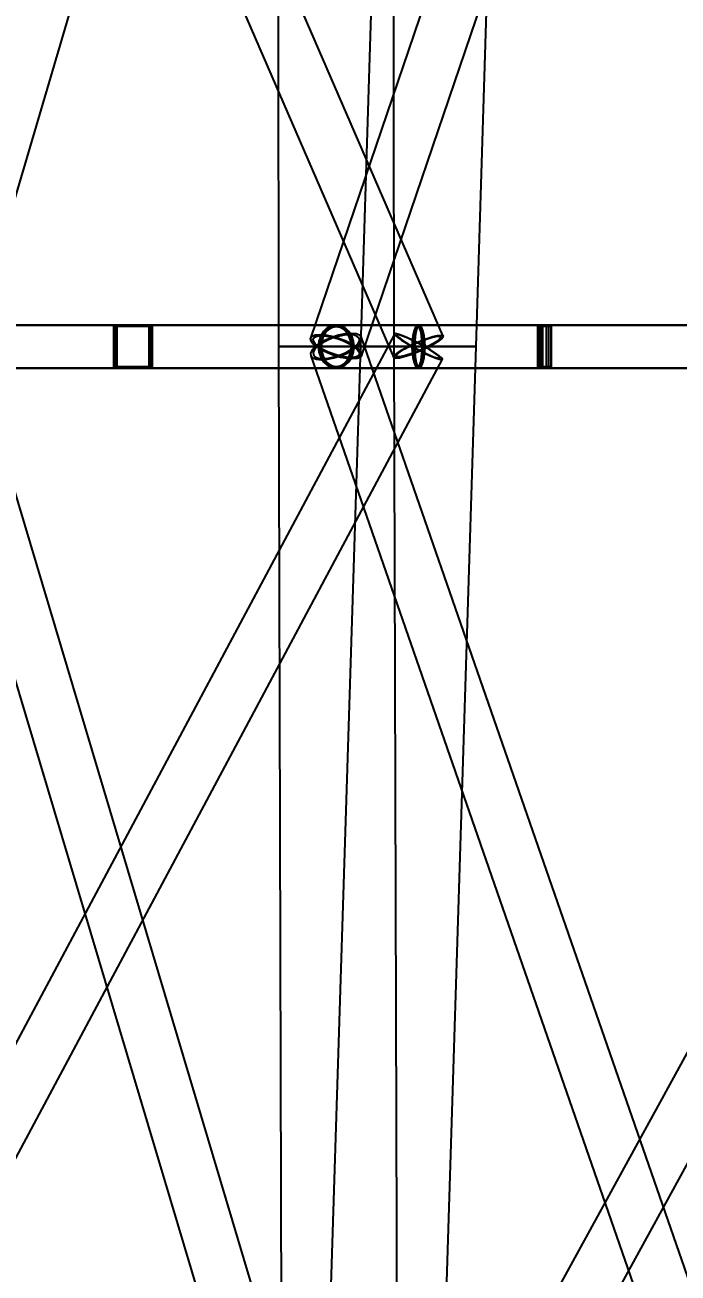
# Model space of a CAD drawing. Header units: millimetres. Extents: x -123812 to 252100, y -3000 to 639000.
# Drawn here: x -16822 to -10682, y 103783 to 115526 of the extents above; entities that cross this region are included whole.
import ezdxf

# ---------------------------------------------------------------- set-up
doc = ezdxf.new("R2010")
doc.units = ezdxf.units.MM
doc.layers.add('D-STR-DIM', color=7, linetype='Continuous', lineweight=13)
doc.layers.add('D-STR-STRC', color=7, linetype='Continuous', lineweight=25)
doc.styles.add('OpenSansCondensed-Light', font='OpenSansCondensed-Light.ttf')
doc.styles.add('TOWER_UNICODE', font='Arial Unicode.ttf')
doc.dimstyles.new('EZDXF', dxfattribs={"dimtxt": 0.25, "dimasz": 0.175, "dimexe": 0.375, "dimexo": 0.125, "dimgap": 0.1, "dimtad": 1, "dimlfac": 100, "dimzin": 12, "dimdsep": 46, "dimtxsty": 'OpenSansCondensed-Light', "dimblk": 'ARCHTICK', "dimcen": 2.5, "dimazin": 3, "dimtfac": 0.5, "dimtmove": 2, "dimatfit": 3})

# ---------------------------------------------------------------- blocks, each defined once
blk = doc.blocks.new('_ARCHTICK')
at = {"color": 0, "linetype": 'BYBLOCK', "const_width": 0.15}
blk.add_lwpolyline([(-0.5, -0.5), (0.5, 0.5)], dxfattribs=at)

msp = doc.modelspace()

# ---------------------------------------------------------------- linework, layer by layer
at = {"layer": 'D-STR-STRC'}
for points in [[(-18774, 124895.6), (-13352.9, 112395.6), (-13334.8, 112391.9), (-13302.2, 112395.6), (-13257.4, 112406.4), (-13203.4, 112423.6), (-13143.9, 112446), (-13082.9, 112472), (-13024.7, 112500), (-12973.2, 112528), (-12931.8, 112554), (-12903.4, 112576.4), (-12890, 112593.6), (-12892.5, 112604.4), (-18313.5, 125104.4)], [(-14147.4, 125082.9), (-17828.5, 112582.9), (-17835.4, 112558.6), (-17825.5, 112530.3), (-17799.7, 112500), (-17759.5, 112469.7), (-17707.8, 112441.4), (-17648.2, 112417.1), (-17584.5, 112398.5), (-17521.3, 112386.8), (-17462.7, 112382.8), (-17412.9, 112386.8), (-17375.1, 112398.5), (-17352, 112417.1), (-13670.9, 124917.1)], [(-9888.8, 125080.1), (-14136.6, 112580.1), (-14134, 112556.6), (-14115.1, 112529.3), (-14081.3, 112500), (-14034.9, 112470.7), (-13978.9, 112443.4), (-13917.3, 112419.9), (-13854.2, 112401.9), (-13793.9, 112390.6), (-13740.5, 112386.7), (-13697.7, 112390.6), (-13668.4, 112401.9), (-13654.6, 112419.9), (-9406.8, 124919.9)], [(-19570.2, 99881.9), (-12898.2, 112381.9), (-12905.4, 112394.1), (-12927.4, 112413.5), (-12962.8, 112438.9), (-13009, 112468.4), (-13063, 112500), (-13121, 112531.6), (-13179.2, 112561.1), (-13233.5, 112586.5), (-13280.2, 112605.9), (-13316.2, 112618.1), (-13339.1, 112622.3), (-13347.2, 112618.1), (-20019.2, 100118.1)], [(-19160.5, 112296.8), (-13122.7, 112296.8), (-13106.6, 112303.7), (-13091.6, 112324), (-13078.7, 112356.3), (-13068.9, 112398.4), (-13062.6, 112447.4), (-13060.5, 112500), (-13062.6, 112552.6), (-13068.9, 112601.6), (-13078.7, 112643.7), (-13091.6, 112676), (-13106.6, 112696.3), (-13122.7, 112703.2), (-19160.5, 112703.2)], [(-13614.2, 100061.1), (-17345.1, 112561.1), (-17353.9, 112586.5), (-17378.9, 112605.9), (-17418.2, 112618.1), (-17469.3, 112622.3), (-17528.6, 112618.1), (-17592.1, 112605.9), (-17655.5, 112586.5), (-17714.4, 112561.1), (-17764.9, 112531.7), (-17803.5, 112500), (-17827.5, 112468.3), (-17835.4, 112438.9), (-14104.5, 99938.9)], [(-17590.3, 112296.8), (-13895.6, 112296.8), (-13851.8, 112303.7), (-13810.9, 112324), (-13775.9, 112356.3), (-13749, 112398.4), (-13732, 112447.4), (-13726.3, 112500), (-13732, 112552.6), (-13749, 112601.6), (-13775.9, 112643.7), (-13810.9, 112676), (-13851.8, 112696.3), (-13895.6, 112703.2), (-17590.3, 112703.2)], [(-9321.6, 100087.1), (-13657.2, 112587.1), (-13676.1, 112606.6), (-13710, 112618.9), (-13756.6, 112623.1), (-13812.6, 112618.9), (-13874.2, 112606.6), (-13937.4, 112587.1), (-13997.7, 112561.6), (-14051, 112531.9), (-14093.7, 112500), (-14122.9, 112468.1), (-14136.7, 112438.4), (-14134, 112412.9), (-9798.4, 99912.9)], [(-9612.7, 112703.2), (-13895.6, 112703.2), (-13935.5, 112696.3), (-13972.6, 112676), (-14004.5, 112643.7), (-14029, 112601.6), (-14044.4, 112552.6), (-14049.6, 112500), (-14044.4, 112447.4), (-14029, 112398.4), (-14004.5, 112356.3), (-13972.6, 112324), (-13935.5, 112303.7), (-13895.6, 112296.8), (-9612.7, 112296.8)], [(-6891.1, 112618.9), (-13739, 100118.9), (-13726.4, 100106.6), (-13699.5, 100087.1), (-13660.1, 100061.6), (-13611, 100031.9), (-13555.5, 100000), (-13497.4, 99968.1), (-13440.6, 99938.4), (-13388.9, 99912.9), (-13346.1, 99893.4), (-13314.8, 99881.1), (-13297.3, 99876.9), (-13294.8, 99881.1), (-6446.9, 112381.1)], [(-6669, 112703.2), (-13122.7, 112703.2), (-13132.4, 112696.3), (-13141.5, 112676), (-13149.4, 112643.7), (-13155.4, 112601.6), (-13159.1, 112552.6), (-13160.4, 112500), (-13159.1, 112447.4), (-13155.4, 112398.4), (-13149.4, 112356.3), (-13141.5, 112324), (-13132.4, 112303.7), (-13122.7, 112296.8), (-6669, 112296.8)]]:
    msp.add_lwpolyline(points, dxfattribs=at)
for points in [[(-14452.1, 125000), (-14439.7, 112500), (-13351.5, 112500), (-13366.2, 125000)], [(-13666.8, 112500), (-12578.6, 112500), (-12194.6, 125000), (-13280.5, 125000)], [(-24653, 112300), (-11895.4, 112300), (-11895.4, 112700), (-24653, 112700)], [(-22892, 112300), (-11872.2, 112300), (-11872.2, 112700), (-22892, 112700)], [(-20866.1, 112300), (-15623.3, 112300), (-15623.3, 112700), (-20866.1, 112700)], [(-15623.3, 112700), (-15988.8, 112700), (-15988.8, 112300), (-15623.3, 112300)], [(-15634.3, 112688), (-15977.9, 112688), (-15977.9, 112312), (-15634.3, 112312)], [(-15967.8, 112300), (-8583.4, 112300), (-8583.4, 112700), (-15967.8, 112700)], [(-15644.3, 112700), (-15967.8, 112700), (-15967.8, 112300), (-15644.3, 112300)], [(-15654, 112688), (-15958.1, 112688), (-15958.1, 112312), (-15654, 112312)], [(-14093.7, 112500), (-14122.9, 112468.1), (-14136.7, 112438.4), (-14134, 112412.9), (-14115, 112393.4), (-14081.1, 112381.1), (-14034.6, 112376.9), (-13978.6, 112381.1), (-13916.9, 112393.4), (-13853.8, 112412.9), (-13793.5, 112438.4), (-13740.2, 112468.1), (-13697.5, 112500), (-13668.2, 112531.9), (-13654.5, 112561.6), (-13657.2, 112587.1), (-13676.1, 112606.6), (-13710, 112618.9), (-13756.6, 112623.1), (-13812.6, 112618.9), (-13874.2, 112606.6), (-13937.4, 112587.1), (-13997.7, 112561.6), (-14051, 112531.9)], [(-14064.9, 112500), (-14059.1, 112447.4), (-14042.2, 112398.4), (-14015.3, 112356.3), (-13980.2, 112324), (-13939.4, 112303.7), (-13895.6, 112296.8), (-13851.8, 112303.7), (-13810.9, 112324), (-13775.9, 112356.3), (-13749, 112398.4), (-13732, 112447.4), (-13726.3, 112500), (-13732, 112552.6), (-13749, 112601.6), (-13775.9, 112643.7), (-13810.9, 112676), (-13851.8, 112696.3), (-13895.6, 112703.2), (-13939.4, 112696.3), (-13980.2, 112676), (-14015.3, 112643.7), (-14042.2, 112601.6), (-14059.1, 112552.6)], [(-14051.6, 112500), (-14046.2, 112451.5), (-14030.7, 112406.4), (-14005.9, 112367.6), (-13973.6, 112337.9), (-13936, 112319.2), (-13895.6, 112312.8), (-13855.2, 112319.2), (-13817.6, 112337.9), (-13785.3, 112367.6), (-13760.5, 112406.4), (-13744.9, 112451.5), (-13739.6, 112500), (-13744.9, 112548.5), (-13760.5, 112593.6), (-13785.3, 112632.4), (-13817.6, 112662.1), (-13855.2, 112680.8), (-13895.6, 112687.2), (-13936, 112680.8), (-13973.6, 112662.1), (-14005.9, 112632.4), (-14030.7, 112593.6), (-14046.2, 112548.5)], [(-14049.6, 112500), (-14044.4, 112447.4), (-14029, 112398.4), (-14004.5, 112356.3), (-13972.6, 112324), (-13935.5, 112303.7), (-13895.6, 112296.8), (-13855.7, 112303.7), (-13818.6, 112324), (-13786.7, 112356.3), (-13762.2, 112398.4), (-13746.8, 112447.4), (-13741.5, 112500), (-13746.8, 112552.6), (-13762.2, 112601.6), (-13786.7, 112643.7), (-13818.6, 112676), (-13855.7, 112696.3), (-13895.6, 112703.2), (-13935.5, 112696.3), (-13972.6, 112676), (-14004.5, 112643.7), (-14029, 112601.6), (-14044.4, 112552.6)], [(-14037.5, 112500), (-14032.7, 112451.5), (-14018.5, 112406.4), (-13995.9, 112367.6), (-13966.5, 112337.9), (-13932.3, 112319.2), (-13895.6, 112312.8), (-13858.9, 112319.2), (-13824.6, 112337.9), (-13795.2, 112367.6), (-13772.7, 112406.4), (-13758.5, 112451.5), (-13753.7, 112500), (-13758.5, 112548.5), (-13772.7, 112593.6), (-13795.2, 112632.4), (-13824.6, 112662.1), (-13858.9, 112680.8), (-13895.6, 112687.2), (-13932.3, 112680.8), (-13966.5, 112662.1), (-13995.9, 112632.4), (-14018.5, 112593.6), (-14032.7, 112548.5)], [(-13182.4, 112500), (-13124.4, 112468.4), (-13066.2, 112438.9), (-13011.9, 112413.5), (-12965.1, 112394.1), (-12929.1, 112381.9), (-12906.3, 112377.7), (-12898.2, 112381.9), (-12905.4, 112394.1), (-12927.4, 112413.5), (-12962.8, 112438.9), (-13009, 112468.4), (-13063, 112500), (-13121, 112531.6), (-13179.2, 112561.1), (-13233.5, 112586.5), (-13280.2, 112605.9), (-13316.2, 112618.1), (-13339.1, 112622.3), (-13347.2, 112618.1), (-13339.9, 112605.9), (-13317.9, 112586.5), (-13282.6, 112561.1), (-13236.4, 112531.6)], [(-13184.8, 112500), (-13182.7, 112447.4), (-13176.5, 112398.4), (-13166.6, 112356.3), (-13153.8, 112324), (-13138.8, 112303.7), (-13122.7, 112296.8), (-13106.6, 112303.7), (-13091.6, 112324), (-13078.7, 112356.3), (-13068.9, 112398.4), (-13062.6, 112447.4), (-13060.5, 112500), (-13062.6, 112552.6), (-13068.9, 112601.6), (-13078.7, 112643.7), (-13091.6, 112676), (-13106.6, 112696.3), (-13122.7, 112703.2), (-13138.8, 112696.3), (-13153.8, 112676), (-13166.6, 112643.7), (-13176.5, 112601.6), (-13182.7, 112552.6)], [(-13179.9, 112500), (-13178, 112451.5), (-13172.3, 112406.4), (-13163.2, 112367.6), (-13151.3, 112337.9), (-13137.5, 112319.2), (-13122.7, 112312.8), (-13107.9, 112319.2), (-13094.1, 112337.9), (-13082.2, 112367.6), (-13073.1, 112406.4), (-13067.4, 112451.5), (-13065.4, 112500), (-13067.4, 112548.5), (-13073.1, 112593.6), (-13082.2, 112632.4), (-13094.1, 112662.1), (-13107.9, 112680.8), (-13122.7, 112687.2), (-13137.5, 112680.8), (-13151.3, 112662.1), (-13163.2, 112632.4), (-13172.3, 112593.6), (-13178, 112548.5)], [(-13160.4, 112500), (-13159.1, 112447.4), (-13155.4, 112398.4), (-13149.4, 112356.3), (-13141.5, 112324), (-13132.4, 112303.7), (-13122.7, 112296.8), (-13112.9, 112303.7), (-13103.8, 112324), (-13096, 112356.3), (-13090, 112398.4), (-13086.2, 112447.4), (-13085, 112500), (-13086.2, 112552.6), (-13090, 112601.6), (-13096, 112643.7), (-13103.8, 112676), (-13112.9, 112696.3), (-13122.7, 112703.2), (-13132.4, 112696.3), (-13141.5, 112676), (-13149.4, 112643.7), (-13155.4, 112601.6), (-13159.1, 112552.6)], [(-13157.4, 112500), (-13156.3, 112451.5), (-13152.8, 112406.4), (-13147.3, 112367.6), (-13140.1, 112337.9), (-13131.7, 112319.2), (-13122.7, 112312.8), (-13113.7, 112319.2), (-13105.3, 112337.9), (-13098.1, 112367.6), (-13092.6, 112406.4), (-13089.1, 112451.5), (-13087.9, 112500), (-13089.1, 112548.5), (-13092.6, 112593.6), (-13098.1, 112632.4), (-13105.3, 112662.1), (-13113.7, 112680.8), (-13122.7, 112687.2), (-13131.7, 112680.8), (-13140.1, 112662.1), (-13147.3, 112632.4), (-13152.8, 112593.6), (-13156.3, 112548.5)], [(-11872.2, 112700), (-12004.4, 112700), (-12004.4, 112300), (-11872.2, 112300)], [(-11876.1, 112688), (-12000.4, 112688), (-12000.4, 112312), (-11876.1, 112312)], [(-11895.4, 112700), (-11981.1, 112700), (-11981.1, 112300), (-11895.4, 112300)], [(-11897.9, 112688), (-11978.6, 112688), (-11978.6, 112312), (-11897.9, 112312)], [(-11959.3, 112300), (21, 112300), (21, 112700), (-11959.3, 112700)], [(-11917.3, 112700), (-11959.3, 112700), (-11959.3, 112300), (-11917.3, 112300)], [(-11918.5, 112688), (-11958, 112688), (-11958, 112312), (-11918.5, 112312)], [(-13709.8, 112500), (-13676, 112470.7), (-13657.2, 112443.4), (-13654.6, 112419.9), (-13668.4, 112401.9), (-13697.7, 112390.6), (-13740.5, 112386.7), (-13793.9, 112390.6), (-13854.2, 112401.9), (-13917.3, 112419.9), (-13978.9, 112443.4), (-14034.9, 112470.7), (-14081.3, 112500), (-14115.1, 112529.3), (-14134, 112556.6), (-14136.6, 112580.1), (-14122.7, 112598.1), (-14093.4, 112609.4), (-14050.6, 112613.3), (-13997.3, 112609.4), (-13937, 112598.1), (-13873.9, 112580.1), (-13812.2, 112556.6), (-13756.3, 112529.3)], [(-14074.2, 112500), (-14100.6, 112471.3), (-14112.9, 112444.5), (-14110.5, 112421.5), (-14093.4, 112403.9), (-14062.9, 112392.8), (-14020.9, 112389), (-13970.4, 112392.8), (-13914.8, 112403.9), (-13857.9, 112421.5), (-13803.6, 112444.5), (-13755.5, 112471.3), (-13717, 112500), (-13690.6, 112528.7), (-13678.2, 112555.5), (-13680.7, 112578.5), (-13697.7, 112596.1), (-13728.3, 112607.2), (-13770.2, 112611), (-13820.7, 112607.2), (-13876.3, 112596.1), (-13933.3, 112578.5), (-13987.6, 112555.5), (-14035.7, 112528.7)], [(-13728.1, 112500), (-13697.6, 112473.6), (-13680.7, 112448.9), (-13678.3, 112427.8), (-13690.8, 112411.6), (-13717.2, 112401.4), (-13755.8, 112397.9), (-13803.9, 112401.4), (-13858.3, 112411.6), (-13915.2, 112427.8), (-13970.7, 112448.9), (-14021.2, 112473.6), (-14063.1, 112500), (-14093.5, 112526.4), (-14110.5, 112551.1), (-14112.9, 112572.2), (-14100.4, 112588.4), (-14074, 112598.6), (-14035.4, 112602.1), (-13987.3, 112598.6), (-13932.9, 112588.4), (-13876, 112572.2), (-13820.4, 112551.1), (-13770, 112526.4)], [(-13024.7, 112500), (-13082.9, 112472), (-13143.9, 112446), (-13203.4, 112423.6), (-13257.4, 112406.4), (-13302.2, 112395.6), (-13334.8, 112391.9), (-13352.9, 112395.6), (-13355.3, 112406.4), (-13341.9, 112423.6), (-13313.6, 112446), (-13272.2, 112472), (-13220.6, 112500), (-13162.4, 112528), (-13101.5, 112554), (-13042, 112576.4), (-12988, 112593.6), (-12943.2, 112604.4), (-12910.6, 112608.1), (-12892.5, 112604.4), (-12890, 112593.6), (-12903.4, 112576.4), (-12931.8, 112554), (-12973.2, 112528)], [(-13034.4, 112500), (-13086.9, 112474.8), (-13141.8, 112451.3), (-13195.4, 112431.1), (-13244.1, 112415.6), (-13284.5, 112405.9), (-13313.9, 112402.6), (-13330.2, 112405.9), (-13332.4, 112415.6), (-13320.3, 112431.1), (-13294.8, 112451.3), (-13257.5, 112474.8), (-13211, 112500), (-13158.5, 112525.2), (-13103.6, 112548.7), (-13049.9, 112568.9), (-13001.3, 112584.4), (-12960.8, 112594.1), (-12931.5, 112597.4), (-12915.1, 112594.1), (-12912.9, 112584.4), (-12925, 112568.9), (-12950.6, 112548.7), (-12987.9, 112525.2)], [(-13176.5, 112500), (-13124.2, 112471.5), (-13071.8, 112444.9), (-13022.8, 112422.1), (-12980.6, 112404.5), (-12948.2, 112393.5), (-12927.6, 112389.8), (-12920.3, 112393.5), (-12926.8, 112404.5), (-12946.7, 112422.1), (-12978.5, 112444.9), (-13020.2, 112471.5), (-13068.8, 112500), (-13121.2, 112528.5), (-13173.6, 112555.1), (-13222.6, 112577.9), (-13264.7, 112595.5), (-13297.2, 112606.5), (-13317.8, 112610.2), (-13325.1, 112606.5), (-13318.6, 112595.5), (-13298.7, 112577.9), (-13266.9, 112555.1), (-13225.2, 112528.5)], [(-14439.7, 112500), (-14404.6, 100000), (-13314, 100000), (-13351.5, 112500)], [(-13351.5, 112500), (-13370, 112500), (-13424.4, 112500), (-13510.8, 112500), (-13623.5, 112500), (-13754.8, 112500), (-13895.6, 112500), (-14036.4, 112500), (-14167.6, 112500), (-14280.3, 112500), (-14366.8, 112500), (-14421.2, 112500), (-14439.7, 112500), (-14421.2, 112500), (-14366.8, 112500), (-14280.3, 112500), (-14167.6, 112500), (-14036.4, 112500), (-13895.6, 112500), (-13754.8, 112500), (-13623.5, 112500), (-13510.8, 112500), (-13424.4, 112500), (-13370, 112500)], [(-14062.2, 100000), (-12971.6, 100000), (-12578.6, 112500), (-13666.8, 112500)], [(-12578.6, 112500), (-12597.1, 112500), (-12651.5, 112500), (-12737.9, 112500), (-12850.6, 112500), (-12981.9, 112500), (-13122.7, 112500), (-13263.5, 112500), (-13394.7, 112500), (-13507.4, 112500), (-13593.9, 112500), (-13648.3, 112500), (-13666.8, 112500), (-13648.3, 112500), (-13593.9, 112500), (-13507.4, 112500), (-13394.7, 112500), (-13263.5, 112500), (-13122.7, 112500), (-12981.9, 112500), (-12850.6, 112500), (-12737.9, 112500), (-12651.5, 112500), (-12597.1, 112500)]]:
    msp.add_lwpolyline(points, close=True, dxfattribs=at)

# ---------------------------------------------------------------- dimensions: what is measured, and where the dimension line sits
at = {"layer": 'D-STR-DIM'}
msp.add_linear_dim(base=(-112000, 0), p1=(0, 0), p2=(0, 634000), angle=90, dimstyle='EZDXF', override={"dimtxt": 8400, "dimasz": 3750, "dimexe": 2100, "dimexo": 1800, "dimgap": 2100, "dimtad": 1, "dimdec": 0, "dimlfac": 1, "dimlunit": 2, "dimtxsty": 'TOWER_UNICODE', "dimclrd": 7, "dimclre": 7, "dimclrt": 7}, dxfattribs=at).render()

doc.saveas('drawing.dxf')
